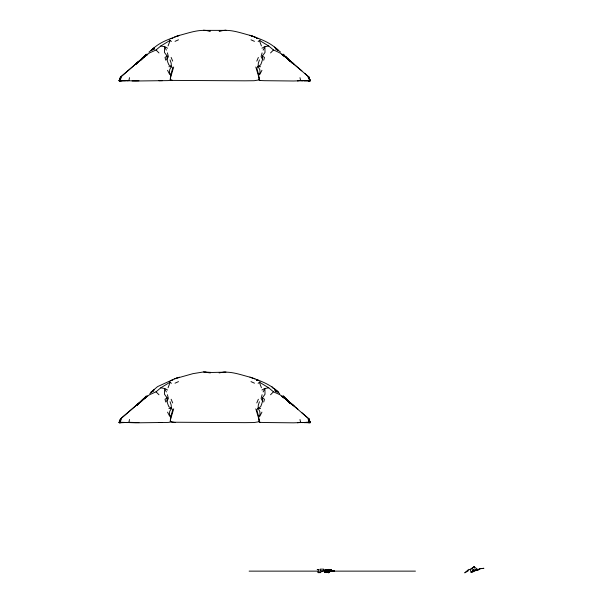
<?xml version="1.0" encoding="UTF-8"?>
<svg xmlns="http://www.w3.org/2000/svg" width="603" height="603" viewBox="0 0 603 603"><rect width="100%" height="100%" fill="white"/><g stroke="black" fill="none" stroke-linecap="round" stroke-linejoin="round"><path stroke-width="0.9" d="M325.364 570.242C323.464 572.006 326.351 569.782 324.602 570.724C324.633 574.508 324.022 569.217 326.261 569.91M327.798 571.388L326.155 569.503L327.633 570.77L326.683 570.242L324.829 571.184L326.057 569.941L324.633 570.898L324.595 571.923L325.04 570.363L326.117 570.83L326.246 572.292L327.414 571.131L325.575 570.016L324.633 570.717L324.595 572.028L324.633 570.898L325.416 570.061L326.509 570.144L327.798 571.395L327.165 570.928C327.256 572.518 324.934 573.445 326.932 571.727A2.578 2.578 0 0 0 327.263 571.162C328.59 569.699 323.442 570.061 324.587 572.239M330.58 569.941L330.384 570.973L330.58 569.941L329.276 570.724L329.261 572.239L329.276 570.724L330.256 570.016L332.472 571.395L331.039 570.076L329.148 570.762L329.042 569.571L327.587 569.541L329.193 569.564L329.856 570.378L329.148 572.601L330.18 570.446L332.298 570.717L329.992 570.136L329.298 570.762L329.261 572.239M329.178 569.601C326.231 569.307 331.175 569.631 329.758 571.456C328.989 573.408 329.811 571.795 329.472 570.468C327.188 567.898 331.71 571.81 329.449 570.996C328.281 570.099 329.796 569.217 327.678 569.549M328.733 569.79L329.532 570.642L329.178 572.375L328.68 571.456L331.183 570.159L332.472 571.388L331.462 570.355L329.351 571.267L328.899 569.534L329.977 571.026L328.522 572.76L329.6 572.126L329.954 570.845L329.155 569.586L328.1 569.564L329.193 569.564L329.781 570.28L328.703 572.134L329.404 572.39L330.18 570.446L332.313 570.77L330.557 569.963M324.587 571.915C325.341 568.101 324.512 573.28 324.602 570.724M324.595 571.817L325.507 570.446L326.924 570.242L327.339 570.822L325.876 569.963L324.633 570.717L324.595 571.817L324.633 570.717L325.876 569.963L327.67 571.38L326.117 569.79M324.602 571.636C324.286 571.991 324.904 568.463 327.339 570.837C325.929 571.44 328.431 569.835 326.449 570.581C325.763 570.928 324.565 570.491 324.595 571.75M328.529 572.76C331.446 571.523 327.535 565.908 329.155 572.292C327.987 573.4 329.683 571.312 329.63 570.446C330.293 570.408 332.374 570.317 332.472 571.388M326.698 572.541L327.165 570.928L330.881 571.184L332.102 570.513L331.115 570.287L329.909 571.252L327.482 571.365C328.138 569.27 323.638 569.466 326.072 569.549M327.663 571.373C327.12 568.878 324.851 571.953 325.303 570.626C326.042 569.978 328.627 570.4 325.869 570.536C325.929 571.606 326.185 573.167 327.482 571.365L332.298 571.131L331.703 570.966C331.024 570.566 328.243 570.317 329.117 572.074C328.281 573.302 330.384 571.471 329.238 570.822C329.562 571.433 328.477 573.167 329.562 571.147C329.728 570.227 327.746 569.232 329.2 569.594M329.487 572.277L328.545 572.631L330.58 570.521L331.168 571.237L332.08 570.438L332.343 571.373L330.783 569.978L329.306 570.717L329.276 571.923L329.2 570.845L329.909 571.252M329.276 571.817L329.313 570.74L330.127 570.076M325.409 570.159L325.213 569.714L326.396 570.121L326.54 570.762L325.891 570.951L326.261 570.363L327.067 570.581L327.165 571.222L326.042 571.131L325.839 572.013L326.148 571.569L326.54 572.601L327.067 572.42L325.891 570.634L327.399 570.438L327.527 571.29L325.303 569.677M326.773 572.594C327.369 570.528 325.401 572.692 327.097 572.141M126.826 80.794L129.517 80.553L119.213 80.855L120.472 77.176L121.422 77.342L119.108 80.403L135.879 80.998L167.476 80.614L169.435 80.516L170.332 79.882L170.363 77.855M126.826 422.62L129.517 422.379L119.213 422.673L120.472 419.002L121.422 419.16L119.108 422.228L135.879 422.824L167.476 422.439L169.435 422.341L170.332 421.708L170.363 419.68M325.371 570.136C323.713 572.262 326.992 569.051 326.585 571.946C325.612 572.835 327.173 569.993 325.741 569.978M328.854 570.574L329.524 569.978L328.59 569.518L329.977 570.868L328.575 570.114L329.766 570.234L329.276 571.75L329.283 570.89L330.376 570.43L332.17 570.566L331.703 571.388L331.499 570.4L329.977 570.626L329.276 569.707L329.404 572.39M327.519 571.116L326.102 570.016L327.527 571.29L327.414 570.724L326.818 571.365L325.982 569.993M328.899 569.534C330.715 571.81 329.592 569.503 332.049 570.468M325.628 570.4C329.758 571.486 326.329 569.428 324.572 571.018C324.218 569.579 328.62 571.456 327.489 570.566M327.037 572.187C324.776 572.119 329.524 568.554 324.587 571.222C324.489 571.448 326.999 569.111 326.947 571.169C326.359 569.737 324.557 570.853 324.61 571.531M328.786 572.375L329.577 571.81L329.856 570.378M328.627 572.496C329.683 572.066 330.045 569.564 329.23 571.207L327.911 570.988C326.313 570.611 328.439 571.554 326.72 570.302A2.578 2.578 0 0 0 326.2 570.039L326.05 570.023M329.268 571.493L330.014 570.634M326.14 571.403L325.997 570.536L325.221 570.317M324.776 570.996L325.009 570.393L324.61 571.418M324.911 570.528L325.341 570.634M327.067 572.42C324.61 571.245 327.21 571.848 326.72 572.428M302.668 80.794L299.97 80.561L310.274 80.855L309.022 77.199L308.065 77.342L310.387 80.403L293.623 80.998L264.423 80.696L260.059 80.516L259.169 79.89L254.149 80.719L244.908 80.817L172.541 80.403L170.332 79.882L170.785 75.058L172.707 68.094L171.433 66.473L168.848 64.875L167.92 62.539L166.948 59.38L167.144 56.109L164.483 52.438L164.581 46.936L166.383 50.117M302.668 422.62L299.97 422.386L310.274 422.68L309.022 419.025L308.065 419.16L310.387 422.228L293.623 422.824L264.423 422.522L260.059 422.341L259.169 421.708L254.149 422.545L244.908 422.643L172.541 422.221L170.332 421.708L170.785 416.877L172.707 409.912L171.433 408.299L168.848 406.693L167.92 404.364L166.941 401.206L167.144 397.927L164.483 394.264L164.581 388.762L166.383 391.942M325.605 570.513L326.215 570.016L326.856 570.468L326.095 571.003L325.808 570.385L327.331 570.408L326.615 570.25L327.045 571.629L327.527 570.755L326.05 569.963L325.597 570.536L325.213 569.714M330.414 569.978L330.663 571.056L331.575 570.513L329.306 570.77L330.836 570.4L332.193 571.282L331.838 570.317L331.499 571.365L332.087 570.724L331.318 570.257L330.859 571.177L332.057 571.131M326.864 572.232C326.63 570.709 326.004 573.189 326.992 571.983M324.783 571.162C327.271 569.111 325.477 573.574 326.826 571.569M329.992 570.136L329.962 570.77M260.059 80.516L259.169 79.882L258.71 75.058L260.059 72.473L259.795 69.631L258.069 66.473L258.34 63.111L259.456 59.916M260.059 422.341L259.169 421.708L258.71 416.884L260.059 414.299L259.795 411.457L258.069 408.299L258.34 404.937L259.456 401.741M328.71 571.094L327.376 571.131L326.381 570.355L326.705 571.207L327.369 570.468L326.615 570.25L326.72 572.27L325.891 570.634L325.914 571.199M329.313 572.081L329.675 571.644L329.042 569.571M331.032 571.109L331.318 570.257L329.811 570.265M330.889 570.016L329.841 571.327L331.386 570.717L332.004 571.056L331.115 570.287L330.308 570.4L330.15 571.147L328.673 571.267M326.012 571.275C324.979 569.971 327.874 571.84 327.271 570.476C328.153 571.998 326.321 569.3 326.148 570.815M331.989 570.43C330.338 570.589 329.2 571.365 329.132 569.722M325.921 571.878L326.05 571.523L326.434 572.149M325.273 569.677L324.994 571.252L325.771 570.664L326.298 571.516L325.944 571.75L326.683 571.915L325.801 570.845L326.916 570.28L326.705 571.207M330.278 570.513L331.183 570.159M327.369 571.026C326.773 569.3 326.781 572.006 325.937 571.018M327.127 570.596L326.14 570.642L325.575 570.016L325.869 570.536L326.509 570.159L327.527 570.755M329.758 571.471L328.68 571.456M325.439 569.941L325.612 570.204M329.283 570.89C329.517 570.287 329.291 572.209 329.14 570.189M329.283 571.44C330.052 570.265 327.678 570.174 329.532 570.642M327.414 570.596L327.361 570.958M332.2 571.29L331.952 570.476M326.411 572.149L326.924 570.242L325.763 570.084M326.894 571.079L327.06 571.644L325.944 570.77L326.321 571.832M325.839 570.242L326.932 571.893M329.276 570.415L329.479 572.368M332.23 571.312L331.793 570.604M308.721 78.993L309.022 77.176L285.37 56.863L301.877 70.868M291.023 403.588L285.453 398.681L309.022 419.002L308.412 422.628L310.274 422.68L308.427 422.628L310.387 422.228L309.452 421.007M327.165 571.222C326.035 569.473 326.886 570.574 325.944 570.77M144.539 56.237L140.883 59.946L144.034 56.863L120.472 77.176L119.221 80.855L121.082 80.802L119.771 80.915L120.472 77.161L144.011 56.87L140.861 59.946L144.539 56.237L147.637 54.24L142.187 58.197L139.285 61.31L144.532 56.237L142.187 58.19L139.301 61.302M122.07 80.704L119.108 80.403L119.778 80.915L120.329 77.923M120.057 421.241L120.472 419.002L122.319 417.284L144.011 398.696L140.853 401.771L144.547 398.063L147.637 396.065L142.187 400.015L139.285 403.136L144.532 398.063L139.301 403.128M327.045 571.629C327.859 570.001 324.957 570.43 326.856 570.468M328.861 572.292L329.63 571.403M128.906 80.478L129.509 77.681M129.509 419.507L128.906 422.304L138.946 422.597M326.585 571.817L326.117 570.815M325.68 570.868C325.484 571.508 323.773 570.325 325.319 570.822M324.58 571.229C325.748 570.468 325.741 571.116 324.633 570.898M332.042 571.026L331.575 570.513M326.54 572.375L326.133 572.398M326.509 570.755C327.625 571.493 326.148 569.82 327.399 571.011M329.992 571.237L330.18 570.446M326.796 570.868C326.479 569.873 325.726 571.719 326.231 570.476M262.109 52.876L261.107 56.569L262.554 59.38L261.574 62.546L260.647 64.875L258.069 66.473L256.795 68.094L258.71 75.058M262.109 394.694L261.107 398.395L262.554 401.206L261.574 404.364L260.647 406.701L258.069 408.299L256.795 409.919L258.71 416.884M263.707 60.225L264.491 57.413L262.35 56.102L265.011 52.438L264.913 46.936L263.112 50.117M263.707 402.05L264.491 399.231L262.35 397.927L265.011 394.264L264.913 388.762L263.112 391.942M173.687 67.001L170.551 77.531M173.687 408.826L170.551 419.356M325.303 570.672L324.595 570.928L325.288 570.77M332.11 571.169L331.793 570.43M168.086 45.903L170.189 40.303L169.458 40.024M168.086 387.729L170.189 382.121L169.458 381.842M329.057 572.255C328.688 569.383 329.871 572.518 328.605 572.526M325.612 570.755L325.168 570.807L325.477 571.147M323.178 570.853L323.819 569.405M326.434 570.242L326.019 570.626L326.841 570.37M329.23 571.327L329.517 570.596M329.901 570.777C328.756 571.863 329.743 570.348 330.286 571.064M325.507 570.657L325.319 571.237L325.507 570.446M472.149 569.956L473.445 569.549M256.803 61.122L258.355 57.428M256.803 402.94L258.355 399.254M331.356 570.242L332.012 570.837M329.517 571.787L329.517 570.287M331.605 570.461L329.999 570.4M166.948 59.38L168.388 56.569L167.385 52.876M166.941 401.206L168.388 398.395L167.385 394.694M259.757 74.508L261.943 70.302M259.757 416.334L261.943 412.128M170.046 59.916L171.154 63.111L171.433 66.473L169.707 69.631L169.435 72.473L170.785 75.058M170.046 401.741L171.154 404.937L171.433 408.299L169.707 411.45L169.435 414.291L170.785 416.877M329.102 571.079L329.766 570.951M329.479 572.232L328.959 572.322M328.748 571.908L329.381 570.559L328.914 571.056M144.871 56.252L146.325 54.262L142.187 58.19M144.871 398.078L146.333 396.088L142.187 400.023L144.14 398.606M326.675 570.219L326.072 570.506M326.615 572.036L326.947 571.802M331.62 571.169L330.406 570.393M120.502 420.389L119.115 422.228L121.082 422.628L119.213 422.673L120.472 418.987L144.034 398.689L140.876 401.771L146.333 396.088L145.3 397.407M328.997 572.533L329.366 571.787M145.293 55.574L146.325 54.262L143.393 57.074M475.104 570.174L472.405 572.322L471.147 572.413L470.114 569.669L468.81 569.33L464.725 572.85L468.486 570.657M474.749 570.536L475.096 570.121M326.306 570.438L326.524 570.385M149.838 393.751L150.961 392.5M329.901 571.184C328.349 570.777 330.602 571.652 330.557 570.717M258.137 41.524L260.044 40.017M258.137 383.35L260.044 381.842M270.543 52.943L273.453 49.981C278.812 52.16 284.171 54.926 288.068 59.29L283.757 55.401M270.543 394.769L273.453 391.807L279.815 394.671L287.473 400.482M136.595 63.684L138.238 62.101M136.595 405.51L138.78 403.399M138.095 62.245L136.082 64.167L138.547 62.011M136.753 405.352L138.095 404.07M171.365 383.35L170.189 382.121L160.782 387.819L156.041 391.814L149.672 394.679L146.695 396.676L143.205 399.163L139.888 402.593M148.941 52.122L154.368 47.833L151.964 49.793C159.282 42.172 169.797 38.841 179.521 35.343C189.508 32.758 199.955 28.71 210.364 31.092L203.535 30.158M171.365 41.524L170.189 40.303L160.782 45.994L156.034 49.989L149.672 52.853L146.695 54.85L143.205 57.338L139.888 60.775M154.368 389.651L150.991 392.199L157.571 386.621L174.576 378.827L192.983 373.649L203.535 371.953L207.801 372.564M329.675 571.252L331.439 571.131M329.442 571.192L328.816 571.32M476.981 569.88L473.581 571.546M136.662 63.662L138.532 61.996M136.662 405.487L139.692 402.796L136.7 405.457M138.615 61.295L135.63 63.948L136.489 63.187M138.615 403.121L135.63 405.774L136.489 405.012M153.494 49.634L154.594 48.692L151.361 50.433M326.389 571.44L325.808 570.604M151.971 49.785L153.17 48.805M151.971 391.611L153.773 390.141M472.548 568.041L474.162 566.775L478.209 569.895L480.35 568.727L483.892 568.305L479.687 568.712L476.046 570.604L476.596 570.197M331.401 570.302L330.987 570.34M329.095 572.3L329.359 572.021L328.974 572.428M470.86 569.187L474.162 566.775L474.29 567.966L474.162 566.775L470.242 569.36M150.991 50.373L154.368 47.825M325.944 571.787L326.502 571.229M329.313 570.74L329.509 571.094M331.74 570.581L331.967 570.868M167.144 56.109L165.003 57.413L165.787 60.225M167.144 397.927L165.003 399.231L165.787 402.05M144.773 56.441L143.197 57.353L147.14 55.061M261.958 48.217L264.476 46.748L268.719 45.994L273.453 49.981M144.773 398.259L143.197 399.178L146.356 397.339M261.958 390.043L264.476 388.573L268.719 387.812L273.453 391.807M317.412 569.556L318.927 569.843L317.201 569.549M326.298 571.056L326.042 570.777L326.464 571.32M151.368 392.259L153.788 390.948M326.351 572.036L326.389 571.32M175.036 41.351L178.496 39.798M175.036 383.176L178.496 381.624M179.521 377.169L174.576 378.827L176.762 378.081M474.516 570.046L478.209 569.895L477.267 569.88M176.762 36.255L179.521 35.343L174.576 37.002M318.324 569.571L318.791 569.707L317.51 569.564L318.723 569.594M327.256 571.131L327.648 571.033M326.095 571.003L326.796 570.868M330.768 571.003L331.469 570.868M324.911 571.094L325.16 570.483M327.474 570.943L327.256 570.657M325.899 570.408L326.298 570.272M172.888 380.078L171.056 380.403M171.425 38.547L172.888 38.253L171.056 38.577M475.368 569.518L476.242 569.353M321.655 571.056L321.195 571.056M219.138 372.925C229.532 370.438 239.986 374.636 249.974 377.161C259.727 380.614 270.174 384.066 277.531 391.649L275.111 389.681L278.48 392.184L275.111 389.681M225.959 30.15L219.138 31.092C229.539 28.665 239.986 32.796 249.974 35.343C259.72 38.796 270.167 42.233 277.523 49.8L275.111 47.856L280.583 52.107M221.693 372.564L225.959 371.953M297.4 80.915L300.588 80.478L299.993 77.681M297.4 422.741L300.588 422.304L299.993 419.507M124.15 422.605L119.221 422.68L121.09 422.62M168.9 66.752L171.433 66.473M168.9 408.578L171.433 408.299M322.628 571.056L322.077 571.056M138.946 80.772L132.102 80.915M475.42 569.948L476.31 569.88M330.836 570.4L331.16 570.378M329.23 571.207L328.741 571.147M304.002 80.825L308.804 80.84M304.002 422.65L308.804 422.665M224.467 30.376L205.028 30.376M121.09 80.802L119.221 80.855L125.492 80.825M224.467 372.187L211.939 372.466L203.535 371.953M326.728 570.438L325.831 570.438M158.981 80.719L162.478 80.681M158.981 422.545L162.478 422.499M323.69 569.149L320.148 569.142L320.592 570.596M249.129 571.131L415.444 571.131M318.361 572.616L320.924 572.616L320.623 572.33A7.945 1.862 -72.8 0 0 320.472 572.187L319.341 572.548A1.251 1.236 83.8 0 1 318.369 572.579L317.969 571.787L318.105 572.601M308.427 80.802L310.274 80.855L308.412 80.802L310.387 80.403L309.452 79.181M329.351 571.267L328.944 571.192M304.937 80.508L310.387 80.403L309.716 80.915L309.022 77.176L304.636 73.28M305.766 422.401L310.387 422.228L309.716 422.741L309.022 419.002L301.862 412.708M258.069 380.365L258.446 380.403L256.614 380.071L258.446 380.41L256.614 380.078M258.069 38.539L258.446 38.577L256.614 38.253L258.446 38.584M122.07 422.53L119.108 422.228L119.778 422.741L120.472 418.987L120.781 420.804M258.069 66.473L260.594 66.752M258.069 408.299L260.594 408.578M175.345 422.545L170.332 421.708M330.414 571.131L331.055 571.207M205.028 372.187L210.364 372.925M326.042 571.131L326.133 570.408M160.782 45.994L165.018 46.748L167.528 48.217M160.782 387.819L165.018 388.573L167.528 390.043M170.332 79.882L172.541 80.395M254.926 378.812L249.974 377.161M329.494 571.591L329.215 571.147M250.999 39.798L254.458 41.351M250.999 381.616L254.458 383.176M268.719 45.994L259.32 40.295L261.416 45.903M268.719 387.812L259.32 382.114L261.416 387.729M275.677 49.114L278.126 50.441M278.126 392.274L274.862 390.495L276.536 391.927M283.146 55.529L286.312 57.368L281.827 54.225L287.314 58.205L290.194 61.295L289.025 60.285M283.146 397.347L286.312 399.194L283.101 396.782M283.96 55.996L286.35 57.421L282.762 54.865M283.96 397.822L286.35 399.246L281.827 396.05L287.314 400.03L290.194 403.121L287.842 401.01M473.347 569.526L474.056 569.986M282.762 396.691L286.35 399.246M278.496 50.388L274.576 47.026M282.935 396.751L287.247 400.03L290.194 403.196L285.37 398.689M282.935 54.926L287.247 58.205L290.194 61.37L288.43 59.712M119.108 80.403L119.771 80.915M288.249 401.372L291.098 403.603M289.274 402.201L291.814 404.455M292.99 405.043L297.867 409.173M289.802 402.796L290.97 403.829M290.97 62.003L292.221 63.111M290.88 61.295L293.872 63.963L293.013 63.187M274.629 388.89L277.516 391.626M285.106 56.916L283.154 54.262L287.842 59.192L283.206 54.36L284.639 56.313M284.616 398.078L283.146 396.088L287.262 400.422M290.714 61.566L292.365 63.164M284.639 398.138L283.206 396.194L287.247 400.03L285.061 398.123L286.184 399.276M156.034 49.989L158.966 52.943M156.041 391.814L158.966 394.769M278.556 392.523L279.671 393.759M283.154 54.262L284.722 56.237M283.146 396.088L284.714 398.063M283.206 54.36L284.744 56.328M283.206 396.194L284.744 398.153M271.87 386.636L273.37 388.566M309.588 77.93L309.022 77.176L309.294 78.684M309.022 419.002L309.588 419.756M167.551 70.31L169.737 74.508M167.551 412.128L169.737 416.334M171.146 57.428L172.692 61.122M171.146 399.254L172.692 402.947M258.951 77.531L255.815 67.001M258.951 419.349L255.815 408.826M120.472 77.161L120.781 78.978M262.35 56.102L262.554 59.38M262.35 397.927L262.554 401.206M259.139 77.855L259.169 79.89M259.139 419.68L259.169 421.708M472.993 570.363L471.147 572.413L472.986 570.423M334.1 570.717L333.715 571.131L333.693 570.672L334.379 571.041L334.1 570.717M254.926 36.987L249.974 35.343L254.926 36.987M293.865 405.789L290.857 403.151L293.872 405.789"/></g></svg>
